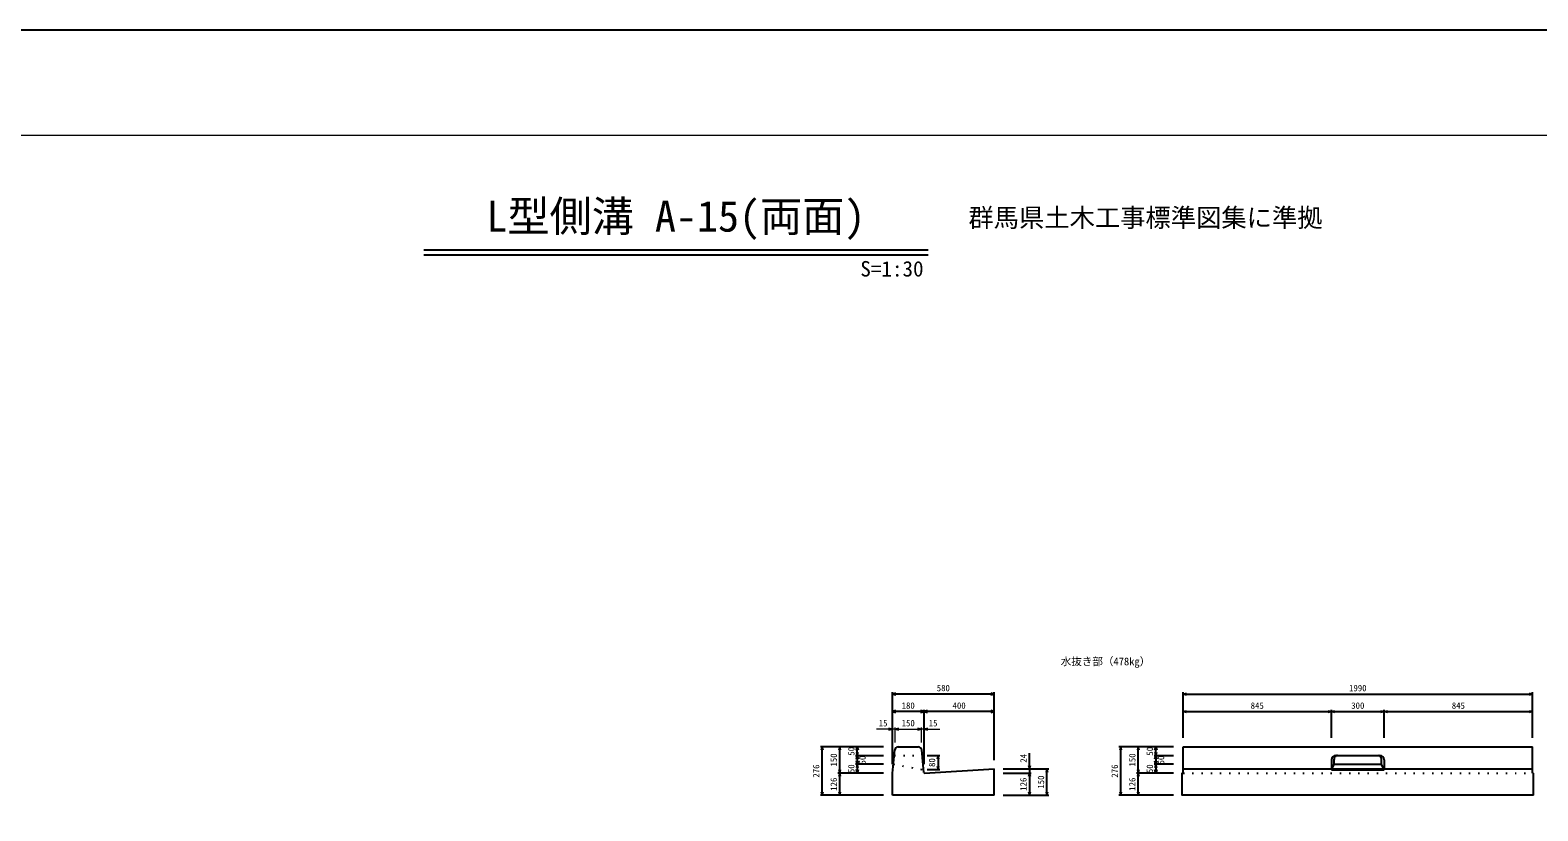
# Model space of a CAD drawing. Units: millimetres, scale not verified. Extents: x -12600 to 12600, y -8910 to 8910.
# Drawn here: x -3678 to 4907, y 4465 to 8910 of the extents above; entities that cross this region are included whole.
import ezdxf
from ezdxf.enums import TextEntityAlignment as Align

# ---------------------------------------------------------------- set-up
doc = ezdxf.new("R2010")
doc.units = ezdxf.units.MM
doc.header["$LTSCALE"] = 30
doc.linetypes.add('DOTTED', pattern=[1.75, 0.25, -1.5])
for name, color, linetype, lineweight in [('0-0_DIM', 7, 'Continuous', 25), ('0-1_Defpoints', 5, 'Continuous', 25), ('0-5_OUTLINE', 3, 'Continuous', 25), ('0-6_OUTLINE2', 4, 'DOTTED', 25), ('0-7_TXT', 7, 'Continuous', 25), ('0-8_WAKU', 3, 'Continuous', 13)]:
    doc.layers.add(name, color=color, linetype=linetype, lineweight=lineweight)
doc.styles.add('ＭＳ ゴシック', font='')
doc.styles.get('ＭＳ ゴシック').set_extended_font_data('MS Gothic')

msp = doc.modelspace()

# ---------------------------------------------------------------- linework, layer by layer
at = {"layer": '0-0_DIM'}
for p, q in [((1231.89, 4730.07), (1231.89, 5140.27)), ((1811.89, 5130.27), (1231.89, 5130.27)), ((1811.89, 4754.07), (1811.89, 5140.27)), ((2886.89, 4880.07), (2886.89, 5140.07)), ((2886.89, 5130.07), (4876.89, 5130.07)), ((4876.89, 4880.07), (4876.89, 5140.07)), ((1411.89, 5030.27), (1231.89, 5030.27)), ((1411.89, 4730.07), (1411.89, 5040.27)), ((1811.89, 5030.27), (1411.89, 5030.27)), ((2886.89, 5030.07), (3731.89, 5030.07)), ((3731.89, 4880.07), (3731.89, 5040.07)), ((3731.89, 5030.07), (4031.89, 5030.07)), ((4031.89, 4880.07), (4031.89, 5040.07)), ((4031.89, 5030.07), (4876.89, 5030.07)), ((1181.89, 4830.07), (821.89, 4830.07)), ((831.89, 4554.07), (831.89, 4830.07)), ((931.89, 4680.07), (931.89, 4830.07)), ((1031.89, 4778.92), (1031.89, 4830.07)), ((2831.89, 4830.07), (2521.89, 4830.07)), ((2531.89, 4554.07), (2531.89, 4830.07)), ((2631.89, 4680.07), (2631.89, 4830.07)), ((2731.89, 4778.92), (2731.89, 4830.07)), ((1181.89, 4778.92), (1021.89, 4778.92)), ((1181.89, 4730.07), (1021.89, 4730.07)), ((1031.89, 4778.92), (1031.89, 4730.07)), ((1031.89, 4730.07), (1031.89, 4680.07)), ((1429.89, 4780.07), (1501.51, 4780.07)), ((1491.51, 4780.07), (1491.51, 4700.07)), ((2011.89, 4704.07), (2011.89, 4793.04)), ((2831.89, 4778.92), (2721.89, 4778.92)), ((2831.89, 4730.07), (2721.89, 4730.07)), ((2731.89, 4778.92), (2731.89, 4730.07)), ((2731.89, 4730.07), (2731.89, 4680.07)), ((1181.89, 4680.07), (921.89, 4680.07)), ((931.89, 4554.07), (931.89, 4680.07)), ((1429.89, 4700.07), (1501.51, 4700.07)), ((1861.89, 4704.07), (2121.89, 4704.07)), ((1861.89, 4680.07), (2021.89, 4680.07)), ((2011.89, 4704.07), (2011.89, 4680.07)), ((2011.89, 4680.07), (2011.89, 4554.07)), ((2111.89, 4554.07), (2111.89, 4704.07)), ((2831.89, 4680.07), (2621.89, 4680.07)), ((2631.89, 4554.07), (2631.89, 4680.07)), ((1181.89, 4554.07), (821.89, 4554.07)), ((1861.89, 4554.07), (2121.89, 4554.07)), ((2831.89, 4554.07), (2521.89, 4554.07))]:
    msp.add_line(p, q, dxfattribs=at)
at = {"layer": '0-0_DIM', "lineweight": 13}
for p, q in [((1231.89, 4930.27), (1141.89, 4930.27)), ((1246.89, 4930.27), (1231.89, 4930.27)), ((1246.89, 4855.07), (1246.89, 4940.27)), ((1246.89, 4930.27), (1396.89, 4930.27)), ((1396.89, 4855.07), (1396.89, 4940.27)), ((1411.89, 4930.27), (1396.89, 4930.27)), ((1411.89, 4930.27), (1501.89, 4930.27))]:
    msp.add_line(p, q, dxfattribs=at)
at = {"layer": '0-0_DIM'}
for points in [[(1251.89, 5135.63), (1231.89, 5130.27), (1251.89, 5124.91)], [(1791.89, 5124.91), (1811.89, 5130.27), (1791.89, 5135.63)], [(2906.89, 5124.72), (2886.89, 5130.07), (2906.89, 5135.43)], [(4856.89, 5135.43), (4876.89, 5130.07), (4856.89, 5124.72)], [(1251.89, 5035.63), (1231.89, 5030.27), (1251.89, 5024.91)], [(1391.89, 5024.91), (1411.89, 5030.27), (1391.89, 5035.63)], [(1431.89, 5035.63), (1411.89, 5030.27), (1431.89, 5024.91)], [(1791.89, 5024.91), (1811.89, 5030.27), (1791.89, 5035.63)], [(2906.89, 5024.72), (2886.89, 5030.07), (2906.89, 5035.43)], [(3711.89, 5035.43), (3731.89, 5030.07), (3711.89, 5024.72)], [(3751.89, 5024.72), (3731.89, 5030.07), (3751.89, 5035.43)], [(4011.89, 5035.43), (4031.89, 5030.07), (4011.89, 5024.72)], [(4051.89, 5024.72), (4031.89, 5030.07), (4051.89, 5035.43)], [(4856.89, 5035.43), (4876.89, 5030.07), (4856.89, 5024.72)], [(837.25, 4810.07), (831.89, 4830.07), (826.53, 4810.07)], [(937.25, 4810.07), (931.89, 4830.07), (926.53, 4810.07)], [(1026.53, 4810.07), (1031.89, 4830.07), (1037.25, 4810.07)], [(2537.25, 4810.07), (2531.89, 4830.07), (2526.53, 4810.07)], [(2637.25, 4810.07), (2631.89, 4830.07), (2626.53, 4810.07)], [(2726.53, 4810.07), (2731.89, 4830.07), (2737.25, 4810.07)], [(1026.53, 4798.92), (1031.89, 4778.92), (1037.25, 4798.92)], [(1026.53, 4758.92), (1031.89, 4778.92), (1037.25, 4758.92)], [(1037.25, 4750.07), (1031.89, 4730.07), (1026.53, 4750.07)], [(1037.25, 4710.07), (1031.89, 4730.07), (1026.53, 4710.07)], [(1496.87, 4760.07), (1491.51, 4780.07), (1486.15, 4760.07)], [(2006.53, 4724.07), (2011.89, 4704.07), (2017.25, 4724.07)], [(2726.53, 4798.92), (2731.89, 4778.92), (2737.25, 4798.92)], [(2726.53, 4758.92), (2731.89, 4778.92), (2737.25, 4758.92)], [(2737.25, 4750.07), (2731.89, 4730.07), (2726.53, 4750.07)], [(2737.25, 4710.07), (2731.89, 4730.07), (2726.53, 4710.07)], [(926.53, 4700.07), (931.89, 4680.07), (937.25, 4700.07)], [(937.25, 4660.07), (931.89, 4680.07), (926.53, 4660.07)], [(1037.25, 4700.07), (1031.89, 4680.07), (1026.53, 4700.07)], [(1486.15, 4720.07), (1491.51, 4700.07), (1496.87, 4720.07)], [(2017.25, 4660.07), (2011.89, 4680.07), (2006.53, 4660.07)], [(2117.25, 4684.07), (2111.89, 4704.07), (2106.53, 4684.07)], [(2626.53, 4700.07), (2631.89, 4680.07), (2637.25, 4700.07)], [(2637.25, 4660.07), (2631.89, 4680.07), (2626.53, 4660.07)], [(2737.25, 4700.07), (2731.89, 4680.07), (2726.53, 4700.07)], [(826.53, 4574.07), (831.89, 4554.07), (837.25, 4574.07)], [(926.53, 4574.07), (931.89, 4554.07), (937.25, 4574.07)], [(2006.53, 4574.07), (2011.89, 4554.07), (2017.25, 4574.07)], [(2106.53, 4574.07), (2111.89, 4554.07), (2117.25, 4574.07)], [(2526.53, 4574.07), (2531.89, 4554.07), (2537.25, 4574.07)], [(2626.53, 4574.07), (2631.89, 4554.07), (2637.25, 4574.07)]]:
    msp.add_lwpolyline(points, dxfattribs=at)
at = {"layer": '0-0_DIM', "lineweight": 13}
for points in [[(1211.89, 4924.91), (1231.89, 4930.27), (1211.89, 4935.63)], [(1266.89, 4935.63), (1246.89, 4930.27), (1266.89, 4924.91)], [(1376.89, 4924.91), (1396.89, 4930.27), (1376.89, 4935.63)], [(1431.89, 4935.63), (1411.89, 4930.27), (1431.89, 4924.91)]]:
    msp.add_lwpolyline(points, dxfattribs=at)
at = {"layer": '0-1_Defpoints'}
msp.add_lwpolyline([(-12600, -8910), (12600, -8910), (12600, 8910), (-12600, 8910)], close=True, dxfattribs=at)
at = {"layer": '0-5_OUTLINE'}
for p, q in [((1231.89, 4680.07), (1245.09, 4812.06)), ((1264.99, 4830.07), (1378.79, 4830.07)), ((1411.61, 4682.94), (1398.69, 4812.06)), ((2886.89, 4830.07), (4876.89, 4830.07)), ((4876.89, 4679.07), (4876.89, 4830.07)), ((3731.89, 4755.07), (3731.89, 4699.2)), ((3731.89, 4699.2), (3746.89, 4730.07)), ((3746.89, 4730.07), (3746.89, 4760.07)), ((3746.89, 4730.07), (4016.89, 4730.07)), ((3756.89, 4780.07), (4006.89, 4780.07)), ((4016.89, 4730.07), (4016.89, 4760.07)), ((4031.89, 4699.2), (4016.89, 4730.07)), ((4031.89, 4755.07), (4031.89, 4699.2)), ((1231.89, 4554.07), (1231.89, 4680.07)), ((1414.77, 4680.25), (1811.89, 4704.07)), ((1811.89, 4554.07), (1811.89, 4704.07)), ((2886.89, 4704.07), (4876.89, 4704.07)), ((3731.89, 4699.2), (4031.89, 4699.2)), ((4876.89, 4679.07), (4881.89, 4679.07)), ((4881.89, 4554.07), (4881.89, 4679.07)), ((1811.89, 4554.07), (1231.89, 4554.07))]:
    msp.add_line(p, q, dxfattribs=at)
msp.add_lwpolyline([(4881.89, 4554.07), (2881.89, 4554.07), (2881.89, 4679.07), (2886.89, 4679.07), (2886.89, 4830.07)], dxfattribs=at)
for centre, radius, start, end in [((1264.99, 4810.07), 20, 90, 174.28941), ((1378.79, 4810.07), 20, 5.71059, 90), ((3756.89, 4755.07), 25, 90, 180), ((3766.89, 4760.07), 20, 90, 185.80854), ((3996.89, 4760.07), 20, 0, 90), ((4006.89, 4755.07), 25, 0, 90), ((1414.59, 4683.24), 3, 185.71059, 273.43363)]:
    msp.add_arc(centre, radius, start, end, dxfattribs=at)
at = {"layer": '0-6_OUTLINE2'}
for p, q in [((1236.89, 4730.07), (1409.98, 4699.2)), ((1241.89, 4780.07), (1401.89, 4780.07)), ((2886.89, 4680.07), (4876.89, 4680.07))]:
    msp.add_line(p, q, dxfattribs=at)
at = {"layer": '0-7_TXT'}
for p, q in [((-1436.12, 7660), (1436.12, 7660)), ((-1436.12, 7631.2), (1436.12, 7631.2))]:
    msp.add_line(p, q, dxfattribs=at)
at = {"layer": '0-8_WAKU'}
msp.add_lwpolyline([(-12000, -8310), (12000, -8310), (12000, 8310), (-12000, 8310)], close=True, dxfattribs=at)

# ---------------------------------------------------------------- texts
at = {"layer": '0-0_DIM', "style": 'ＭＳ ゴシック'}
for s, p in [('580', (1484.39, 5135.27)), ('1990', (3831.89, 5135.07)), ('180', (1284.39, 5035.27)), ('400', (1574.39, 5035.27)), ('845', (3271.89, 5035.07)), ('300', (3844.39, 5035.07)), ('845', (4416.89, 5035.07)), ('15', (1153.92, 4935.14)), ('150', (1284.39, 4935.27)), ('15', (1438.43, 4935.14))]:
    msp.add_text(s, height=36.66, dxfattribs=at).set_placement(p, align=Align.BOTTOM_LEFT)
for s, p in [('50', (1026.89, 4779.5)), ('50', (2726.89, 4779.5)), ('276', (826.89, 4654.57)), ('150', (926.89, 4717.57)), ('50', (1026.89, 4680.07)), ('50', (1090.41, 4729.5)), ('80', (1486.51, 4715.07)), ('24', (2007.42, 4739.37)), ('276', (2526.89, 4654.57)), ('150', (2626.89, 4717.57)), ('50', (2726.89, 4680.07)), ('50', (2790.41, 4729.5)), ('126', (926.89, 4579.57)), ('126', (2006.89, 4579.57)), ('150', (2106.89, 4591.57)), ('126', (2626.89, 4579.57))]:
    msp.add_text(s, height=36.66, rotation=90, dxfattribs=at).set_placement(p, align=Align.BOTTOM_LEFT)
at = {"layer": '0-7_TXT', "style": 'ＭＳ ゴシック'}
for s, height, p in [('L型側溝 A-15(両面)', 176, (-1080, 7710)), ('群馬県土木工事標準図集に準拠', 105.6, (1664.57, 7758)), ('S', 87.98, (1049.39, 7480.96)), ('=', 87.98, (1109.39, 7480.96)), ('1', 87.98, (1169.39, 7480.96)), (':', 87.98, (1229.39, 7480.96)), ('3', 87.98, (1289.39, 7480.96)), ('0', 87.98, (1349.39, 7480.96)), ('水抜き部（478kg）', 43.99, (2190.39, 5280.6))]:
    msp.add_text(s, height=height, dxfattribs=at).set_placement(p, align=Align.BOTTOM_LEFT)

doc.saveas('drawing.dxf')
